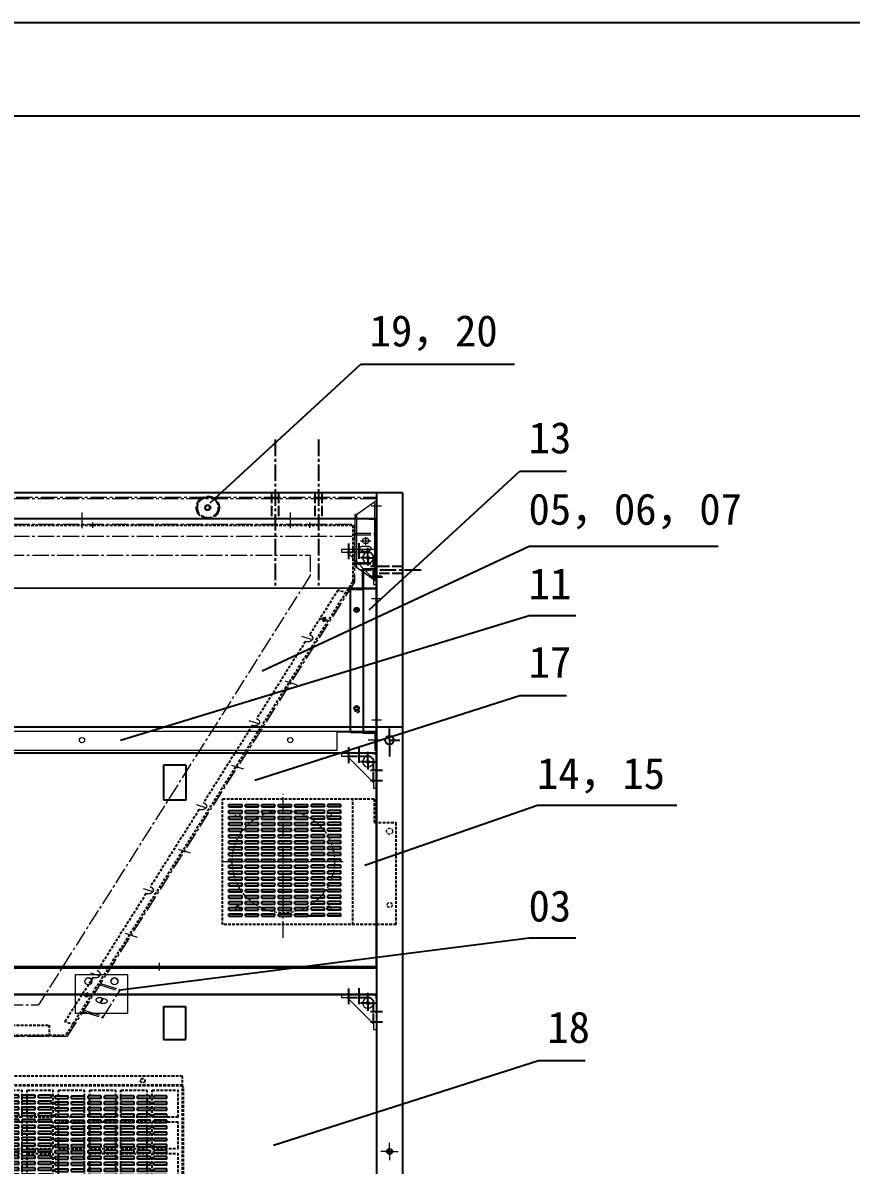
# Model space of a CAD drawing. Header units: millimetres. Extents: x -30327 to 34858, y 4015 to 75103.
# Drawn here: x 5568 to 6522, y 73786 to 75103 of the extents above; entities that cross this region are included whole.
import ezdxf

# ---------------------------------------------------------------- set-up
doc = ezdxf.new("R2010")
doc.units = ezdxf.units.MM
for name, pattern in [('ACAD_ISO02W100', [15, 12, -3]), ('CENTER2', [28.575, 19.05, -3.175, 3.175, -3.175]), ('HIDDEN2', [4.7625, 3.175, -1.5875])]:
    doc.linetypes.add(name, pattern=pattern)
doc.layers.add('cen', color=1, linetype='CENTER2', lineweight=9)
doc.layers.add('dim', color=2, linetype='Continuous', lineweight=9)
for name, color, linetype in [('green', 3, 'ACAD_ISO02W100'), ('hidden', 3, 'HIDDEN2'), ('magenta', 6, 'Continuous'), ('print', 30, 'Continuous'), ('red', 1, 'CENTER2'), ('yellow', 2, 'Continuous')]:
    doc.layers.add(name, color=color, linetype=linetype)
doc.styles.add('GB', font='GBENOR.SHX', dxfattribs={"bigfont": 'gbcbig.shx'})
doc.styles.add('HZ', font='')
doc.styles.get('HZ').set_extended_font_data('SimSun')

# ---------------------------------------------------------------- blocks, each defined once
blk = doc.blocks.new('DDD')
for p, q in [((4725.7, 13519.5), (4695.2, 13550)), ((4725.7, 13519.5), (4695.2, 13550)), ((4720.7, 13553.5), (4715, 13547.7)), ((4720.7, 13553.5), (4715, 13547.7)), ((4729.2, 13545), (4723.5, 13539.2)), ((4729.2, 13545), (4723.5, 13539.2))]:
    blk.add_line(p, q)
blk.add_lwpolyline([(4688.7, 13553.5), (4724.2, 13553.5, -0.414214), (4729.2, 13548.5), (4729.2, 13513)], format="xyb")
blk.add_lwpolyline([(4688.7, 13553.5), (4724.2, 13553.5, -0.414214), (4729.2, 13548.5), (4729.2, 13513)], format="xyb")
for points in [[(4688.7, 13553.5), (4688.7, 13550)], [(4688.7, 13553.5), (4688.7, 13550)], [(4688.7, 13550), (4695.2, 13550)], [(4688.7, 13550), (4695.2, 13550)], [(4725.7, 13519.5), (4725.7, 13513)], [(4725.7, 13519.5), (4725.7, 13513)], [(4725.7, 13513), (4729.2, 13513)], [(4725.7, 13513), (4729.2, 13513)]]:
    blk.add_lwpolyline(points)
blk.add_circle((4719.2, 13543.5), 1.75)
blk.add_circle((4719.2, 13543.5), 1.75)
blk.add_arc((4719.2, 13543.5), 6, 135, 315)
blk.add_arc((4719.2, 13543.5), 6, 135, 315)
at = {"layer": 'green'}
for p, q in [((4695.2, 13550), (4721.7, 13550)), ((4695.2, 13550), (4721.7, 13550)), ((4721.7, 13550), (4725.7, 13546)), ((4721.7, 13550), (4725.7, 13546)), ((4725.7, 13519.5), (4725.7, 13546)), ((4725.7, 13519.5), (4725.7, 13546))]:
    blk.add_line(p, q, dxfattribs=at)
at = {"layer": 'red'}
for p, q in [((4697.2, 13542), (4697.2, 13560.2)), ((4697.2, 13542), (4697.2, 13560.2)), ((4709.2, 13542.3), (4709.2, 13560.5)), ((4709.2, 13542.3), (4709.2, 13560.5)), ((4719.2, 13543.5), (4719.2, 13555.1)), ((4719.2, 13543.5), (4719.2, 13555.1)), ((4719.2, 13543.5), (4710.8, 13543.5)), ((4719.2, 13543.5), (4710.8, 13543.5)), ((4719.2, 13543.5), (4719.2, 13534.6)), ((4719.2, 13543.5), (4727.7, 13543.5)), ((4719.2, 13543.5), (4719.2, 13534.6)), ((4719.2, 13543.5), (4727.7, 13543.5)), ((4735.9, 13533.5), (4722.4, 13533.5)), ((4735.9, 13533.5), (4722.4, 13533.5)), ((4735.9, 13521.5), (4722.4, 13521.5)), ((4735.9, 13521.5), (4722.4, 13521.5))]:
    blk.add_line(p, q, dxfattribs=at)
blk = doc.blocks.new('DT-A2-TITLE')
for p, q in [((594, 420), (0, 420)), ((584, 410), (10, 410))]:
    blk.add_line(p, q)
at = {"style": 'GB'}
for tag, p, height in [('#设计', (451.96, 38.52), 3.5), ('#品名', (523.32, 37.95), 3.5), ('#审核', (451.99, 28.1), 3.5), ('#图号', (526.67, 27.2), 3.5), ('#数量', (520.33, 14.51), 3.5), ('#版本', (552.92, 14.47), 3.5), ('#材料说明', (442.15, 13.59), 3)]:
    blk.add_attdef(tag, p, '', height=height, dxfattribs=at)
blk = doc.blocks.new('htrsdgstergs')
for p, q in [((3647, 65525.5), (3775, 65525.5)), ((3647, 65523.5), (3647, 65525.5)), ((3775, 65525.5), (3775, 65523.5)), ((3647, 65523.5), (3775, 65523.5)), ((3668, 65502.5), (3647, 65523.5)), ((3754, 65502.5), (3775, 65523.5)), ((3754, 65502.5), (3668, 65502.5)), ((3668, 65502.5), (3668, 65500.5)), ((3754, 65500.5), (3668, 65500.5)), ((3672, 65502.5), (3672, 65500.5)), ((3750, 65502.5), (3750, 65500.5)), ((3754, 65502.5), (3754, 65500.5))]:
    blk.add_line(p, q)
blk.add_circle((3711, 65513), 4)
at = {"layer": 'cen'}
for p, q in [((3654, 65519.2), (3654, 65531.1)), ((3768, 65519.2), (3768, 65531.1)), ((3704.6, 65513), (3717.2, 65513)), ((3711, 65507.1), (3711, 65519))]:
    blk.add_line(p, q, dxfattribs=at)
blk = doc.blocks.new('HDRTHRDTHD')
for p, q in [((5220.5, 65527.3), (5280.5, 65527.3)), ((5220.5, 65527.3), (5280.5, 65527.3)), ((5220.5, 65482.1), (5220.5, 65527.3)), ((5280.5, 65527.3), (5280.5, 65482.1)), ((5280.5, 65482.1), (5220.5, 65482.1))]:
    blk.add_line(p, q)
for centre in [(5235.5, 65519.3), (5265.5, 65519.3)]:
    blk.add_circle(centre, 4)
for centre in [(5235.5, 65519.3), (5265.5, 65519.3)]:
    blk.add_arc(centre, 4, 3.8383, 176.1617)
blk = doc.blocks.new('HEGHER')
for p, q in [((-26.3, 44092.1), (-1.3, 44092.1)), ((-1.3, 44092.1), (-1.3, 44042.1)), ((-1.3, 44092.1), (-1.3, 44042.1)), ((-26.3, 44089.6), (-1.3, 44089.6)), ((-16.3, 44071.1), (-11.3, 44071.1)), ((-16.3, 44063.1), (-11.3, 44063.1)), ((-26.3, 44044.6), (-1.3, 44044.6)), ((-26.3, 44042.1), (-1.3, 44042.1))]:
    blk.add_line(p, q)
for centre, start, end in [((-16.3, 44067.1), 90, 270), ((-11.3, 44067.1), 270, 90)]:
    blk.add_arc(centre, 4, start, end)
blk = doc.blocks.new('GSEFREGFSEA')
for p, q in [((-1256.4, 55296.8), (-810.5, 55296.8)), ((-831.4, 55296.8), (-1235.4, 55296.8)), ((-479.4, 54556.5), (-810.5, 55296.8)), ((-1223.3, 55245.8), (-843.5, 55245.8)), ((-530.4, 54545.6), (-843.5, 55245.8)), ((-781.7, 55232.5), (-792.7, 55227.6)), ((-508, 54620.3), (-518.9, 54615.4)), ((-530.4, 54512.9), (-530.4, 54545.6)), ((-479.4, 54461.9), (-479.4, 54556.5)), ((-479.4, 54526.9), (-454.4, 54526.9)), ((-479.4, 54524.4), (-454.4, 54524.4)), ((-454.4, 54526.9), (-454.4, 54476.9)), ((-1536.4, 54512.9), (-530.4, 54512.9)), ((-469.4, 54505.9), (-464.4, 54505.9)), ((-469.4, 54497.9), (-464.4, 54497.9)), ((-1587.4, 54481.9), (-479.4, 54481.9)), ((-479.4, 54479.4), (-454.4, 54479.4)), ((-479.4, 54476.9), (-454.4, 54476.9)), ((-1587.4, 54461.9), (-479.4, 54461.9))]:
    blk.add_line(p, q)
for centre, radius, start, end in [((-778.2, 55195.7), 6, 292.1197, 116.0696), ((-717.2, 55058.7), 6, 293.9367, 114.0946), ((-655.9, 54921.8), 6, 293.9367, 114.0946), ((-594.7, 54784.8), 6, 293.9367, 114.0946), ((-533.4, 54647.9), 6, 293.9367, 114.0946), ((-469.4, 54501.9), 4, 90, 270), ((-464.4, 54501.9), 4, 270, 90)]:
    blk.add_arc(centre, radius, start, end)
at = {"layer": 'cen'}
for p, q in [((-784.5, 55231.2), (-792.4, 55227.7)), ((-783.7, 55193.3), (-772.7, 55198.2)), ((-743.7, 55129), (-729.9, 55135.1)), ((-722.8, 55056.2), (-711.9, 55061.1)), ((-682.4, 54991.9), (-668.6, 54998)), ((-662, 54919.1), (-651, 54924)), ((-621.1, 54854.8), (-607.3, 54860.9)), ((-601.1, 54782), (-590.1, 54786.9)), ((-559.8, 54717.7), (-546, 54723.8)), ((-540.3, 54644.9), (-529.3, 54649.8)), ((-510.8, 54619.1), (-518.6, 54615.6)), ((-781.4, 54459.3), (-781.4, 54467.9)), ((-531.4, 54459.3), (-531.4, 54467.9))]:
    blk.add_line(p, q, dxfattribs=at)
at = {"layer": 'cen', "ltscale": 4}
for p, q in [((-789.6, 55233.1), (-786.1, 55225.2)), ((-515.9, 54620.9), (-512.4, 54613.1))]:
    blk.add_line(p, q, dxfattribs=at)
at = {"layer": 'hidden'}
for p, q in [((-831.4, 55278.8), (-831.4, 55296.8)), ((-1255.1, 55294.8), (-811.8, 55294.8)), ((-481.4, 54556.1), (-811.8, 55294.8)), ((-1235.4, 55278.8), (-831.4, 55278.8)), ((-802.1, 55278.1), (-813.1, 55273.2)), ((-780.8, 55201.1), (-813.1, 55273.2)), ((-719.6, 55064.2), (-775.9, 55190.2)), ((-658.4, 54927.3), (-714.7, 55053.2)), ((-597.1, 54790.3), (-653.5, 54916.3)), ((-535.9, 54653.4), (-592.2, 54779.4)), ((-498.5, 54569.8), (-531, 54642.4)), ((-487.6, 54574.7), (-498.5, 54569.8)), ((-481.4, 54463.9), (-481.4, 54556.1)), ((-1585.4, 54463.9), (-481.4, 54463.9))]:
    blk.add_line(p, q, dxfattribs=at)
at = {"layer": 'hidden', "ltscale": 4}
for p, q in [((-783.4, 54463.9), (-783.4, 54461.9)), ((-782.9, 54463.9), (-782.9, 54461.9)), ((-779.9, 54463.9), (-779.9, 54461.9)), ((-779.4, 54463.9), (-779.4, 54461.9)), ((-533.4, 54463.9), (-533.4, 54461.9)), ((-532.9, 54463.9), (-532.9, 54461.9)), ((-529.9, 54463.9), (-529.9, 54461.9)), ((-529.4, 54463.9), (-529.4, 54461.9))]:
    blk.add_line(p, q, dxfattribs=at)
for centre, radius in [((-788.1, 55229.6), 2), ((-788.1, 55229.6), 2), ((-788.1, 55229.6), 1.5), ((-788.1, 55229.6), 1.5), ((-514.4, 54617.5), 2), ((-514.4, 54617.5), 2), ((-514.4, 54617.5), 1.5), ((-514.4, 54617.5), 1.5)]:
    blk.add_circle(centre, radius, dxfattribs=at)
at = {"layer": 'yellow'}
blk.add_line((-769.2, 55234.9), (-772.4, 55242.2), dxfattribs=at)
at = {"rotation": 24.09462357334447}
blk.add_blockref('HEGHER', (17232, 15016.6), dxfattribs=at)
blk = doc.blocks.new('HTHERHT')
at = {"lineweight": 15}
for p, q in [((9552.2, 59448), (8395.2, 59448)), ((9552.2, 59448), (9552.2, 59446.2)), ((9552.2, 59446.2), (9552.2, 59368.3)), ((9552.2, 59368.3), (8395.2, 59368.3)), ((9538.2, 59367.7), (8409.2, 59367.7)), ((9538.2, 59367.9), (9552.2, 59367.9)), ((9538.2, 59367.9), (9538.2, 59367.7)), ((9538.2, 59367.7), (9538.2, 59203)), ((9538.2, 59367.5), (9552.2, 59367.5)), ((9552.2, 59368.3), (9552.2, 59367.9)), ((9552.2, 59367.5), (9552.2, 59367.9)), ((9552.2, 59203), (8395.2, 59203)), ((9552.2, 59202), (9507.2, 59202)), ((9552.2, 59203), (9552.2, 59202)), ((9507.2, 59181), (8440.2, 59181)), ((9552.2, 59181), (9551.2, 59181))]:
    blk.add_line(p, q, dxfattribs=at)
for p, q in [((9507.2, 59203), (9507.2, 59181)), ((9551.2, 59202), (9551.2, 59181)), ((9552.2, 59202), (9552.2, 59181))]:
    blk.add_line(p, q)
for centre in [(9213.7, 59193), (9453.7, 59193)]:
    blk.add_circle(centre, 3)
at = {"layer": 'cen'}
for p, q in [((9213.7, 59455.2), (9213.7, 59437.1)), ((9453.7, 59455.2), (9453.7, 59437.1)), ((9558.8, 59193), (9543.5, 59193))]:
    blk.add_line(p, q, dxfattribs=at)
at = {"layer": 'hidden', "extrusion": (0, -0.707107, 0.707107)}
for centre in [(9530.7, 41961.9, -41961.9), (9530.7, 41879.2, -41879.2)]:
    blk.add_circle(centre, 2, dxfattribs=at)
blk = doc.blocks.new('HTRDHTRSH')
for p, q in [((12268.6, 58771.4), (12268.6, 58916.4)), ((12268.6, 58916.4), (12443.6, 58916.4)), ((12418.6, 58771.4), (12418.6, 58916.4)), ((12443.6, 58888.9), (12443.6, 58916.4)), ((12443.6, 58888.9), (12468.6, 58888.9)), ((12468.6, 58771.4), (12468.6, 58888.9)), ((12468.6, 58771.4), (12268.6, 58771.4))]:
    blk.add_line(p, q)
at = {"lineweight": 9}
for centre, radius in [((12338.6, 58843.9), 59), ((12286.1, 58897.4), 2.5), ((12391.1, 58897.4), 2.5), ((12461.1, 58878.9), 3.5), ((12286.1, 58790.4), 2.5), ((12391.1, 58790.4), 2.5), ((12461.1, 58793.9), 2.91)]:
    blk.add_circle(centre, radius, dxfattribs=at)
at = {"layer": 'cen', "lineweight": 9}
for p, q in [((12338.6, 58756.1), (12338.6, 58921.9)), ((12268, 58843.9), (12409.2, 58843.9))]:
    blk.add_line(p, q, dxfattribs=at)
blk = doc.blocks.new('bgfs')
at = {"color": 0}
for p, q in [((19166.8, 10900.7), (19181.8, 10900.7)), ((19166.8, 10897.7), (19166.8, 10900.7)), ((19166.8, 10897.7), (19181.8, 10897.7)), ((19166.8, 10893.7), (19181.8, 10893.7)), ((19166.8, 10890.7), (19166.8, 10893.7)), ((19166.8, 10890.7), (19181.8, 10890.7)), ((19181.8, 10897.7), (19181.8, 10900.7)), ((19181.8, 10890.7), (19181.8, 10893.7)), ((19185.8, 10900.7), (19200.8, 10900.7)), ((19185.8, 10897.7), (19185.8, 10900.7)), ((19185.8, 10897.7), (19200.8, 10897.7)), ((19185.8, 10893.7), (19200.8, 10893.7)), ((19185.8, 10890.7), (19185.8, 10893.7)), ((19185.8, 10890.7), (19200.8, 10890.7)), ((19200.8, 10897.7), (19200.8, 10900.7)), ((19200.8, 10890.7), (19200.8, 10893.7)), ((19204.8, 10900.7), (19219.8, 10900.7)), ((19204.8, 10897.7), (19204.8, 10900.7)), ((19204.8, 10897.7), (19219.8, 10897.7)), ((19204.8, 10893.7), (19219.8, 10893.7)), ((19204.8, 10890.7), (19204.8, 10893.7)), ((19204.8, 10890.7), (19219.8, 10890.7)), ((19219.8, 10897.7), (19219.8, 10900.7)), ((19219.8, 10890.7), (19219.8, 10893.7)), ((19223.8, 10900.7), (19238.8, 10900.7)), ((19223.8, 10897.7), (19223.8, 10900.7)), ((19223.8, 10897.7), (19238.8, 10897.7)), ((19223.8, 10893.7), (19238.8, 10893.7)), ((19223.8, 10890.7), (19223.8, 10893.7)), ((19223.8, 10890.7), (19238.8, 10890.7)), ((19238.8, 10897.7), (19238.8, 10900.7)), ((19238.8, 10890.7), (19238.8, 10893.7)), ((19242.8, 10900.7), (19257.8, 10900.7)), ((19242.8, 10897.7), (19242.8, 10900.7)), ((19242.8, 10897.7), (19257.8, 10897.7)), ((19242.8, 10893.7), (19257.8, 10893.7)), ((19242.8, 10890.7), (19242.8, 10893.7)), ((19242.8, 10890.7), (19257.8, 10890.7)), ((19257.8, 10897.7), (19257.8, 10900.7)), ((19257.8, 10890.7), (19257.8, 10893.7)), ((19261.8, 10897.7), (19261.8, 10900.7)), ((19276.8, 10900.7), (19261.8, 10900.7)), ((19276.8, 10897.7), (19261.8, 10897.7)), ((19261.8, 10890.7), (19261.8, 10893.7)), ((19276.8, 10893.7), (19261.8, 10893.7)), ((19276.8, 10890.7), (19261.8, 10890.7)), ((19276.8, 10897.7), (19276.8, 10900.7)), ((19276.8, 10890.7), (19276.8, 10893.7)), ((19280.8, 10897.7), (19280.8, 10900.7)), ((19295.8, 10900.7), (19280.8, 10900.7)), ((19295.8, 10897.7), (19280.8, 10897.7)), ((19280.8, 10890.7), (19280.8, 10893.7)), ((19295.8, 10893.7), (19280.8, 10893.7)), ((19295.8, 10890.7), (19280.8, 10890.7)), ((19295.8, 10897.7), (19295.8, 10900.7)), ((19295.8, 10890.7), (19295.8, 10893.7)), ((19166.8, 10886.7), (19181.8, 10886.7)), ((19166.8, 10883.7), (19166.8, 10886.7)), ((19166.8, 10883.7), (19181.8, 10883.7)), ((19166.8, 10879.7), (19181.8, 10879.7)), ((19166.8, 10876.7), (19166.8, 10879.7)), ((19166.8, 10876.7), (19181.8, 10876.7)), ((19181.8, 10883.7), (19181.8, 10886.7)), ((19181.8, 10876.7), (19181.8, 10879.7)), ((19185.8, 10886.7), (19200.8, 10886.7)), ((19185.8, 10883.7), (19185.8, 10886.7)), ((19185.8, 10883.7), (19200.8, 10883.7)), ((19185.8, 10879.7), (19200.8, 10879.7)), ((19185.8, 10876.7), (19185.8, 10879.7)), ((19185.8, 10876.7), (19200.8, 10876.7)), ((19200.8, 10883.7), (19200.8, 10886.7)), ((19200.8, 10876.7), (19200.8, 10879.7)), ((19204.8, 10886.7), (19219.8, 10886.7)), ((19204.8, 10883.7), (19204.8, 10886.7)), ((19204.8, 10883.7), (19219.8, 10883.7)), ((19204.8, 10879.7), (19219.8, 10879.7)), ((19204.8, 10876.7), (19204.8, 10879.7)), ((19204.8, 10876.7), (19219.8, 10876.7)), ((19219.8, 10883.7), (19219.8, 10886.7)), ((19219.8, 10876.7), (19219.8, 10879.7)), ((19223.8, 10886.7), (19238.8, 10886.7)), ((19223.8, 10883.7), (19223.8, 10886.7)), ((19223.8, 10883.7), (19238.8, 10883.7)), ((19223.8, 10879.7), (19238.8, 10879.7)), ((19223.8, 10876.7), (19223.8, 10879.7)), ((19223.8, 10876.7), (19238.8, 10876.7)), ((19238.8, 10883.7), (19238.8, 10886.7)), ((19238.8, 10876.7), (19238.8, 10879.7)), ((19242.8, 10883.7), (19242.8, 10886.7)), ((19242.8, 10886.7), (19257.8, 10886.7)), ((19242.8, 10883.7), (19257.8, 10883.7)), ((19242.8, 10876.7), (19242.8, 10879.7)), ((19242.8, 10879.7), (19257.8, 10879.7)), ((19242.8, 10876.7), (19257.8, 10876.7)), ((19257.8, 10883.7), (19257.8, 10886.7)), ((19257.8, 10876.7), (19257.8, 10879.7)), ((19276.8, 10886.7), (19261.8, 10886.7)), ((19261.8, 10883.7), (19261.8, 10886.7)), ((19276.8, 10883.7), (19261.8, 10883.7)), ((19276.8, 10879.7), (19261.8, 10879.7)), ((19261.8, 10876.7), (19261.8, 10879.7)), ((19276.8, 10876.7), (19261.8, 10876.7)), ((19276.8, 10883.7), (19276.8, 10886.7)), ((19276.8, 10876.7), (19276.8, 10879.7)), ((19280.8, 10883.7), (19280.8, 10886.7)), ((19295.8, 10886.7), (19280.8, 10886.7)), ((19295.8, 10883.7), (19280.8, 10883.7)), ((19280.8, 10876.7), (19280.8, 10879.7)), ((19295.8, 10879.7), (19280.8, 10879.7)), ((19295.8, 10876.7), (19280.8, 10876.7)), ((19295.8, 10883.7), (19295.8, 10886.7)), ((19295.8, 10876.7), (19295.8, 10879.7)), ((19166.8, 10869.7), (19166.8, 10872.7)), ((19166.8, 10872.7), (19181.8, 10872.7)), ((19166.8, 10869.7), (19181.8, 10869.7)), ((19166.8, 10862.7), (19166.8, 10865.7)), ((19166.8, 10865.7), (19181.8, 10865.7)), ((19166.8, 10862.7), (19181.8, 10862.7)), ((19181.8, 10869.7), (19181.8, 10872.7)), ((19181.8, 10862.7), (19181.8, 10865.7)), ((19185.8, 10869.7), (19185.8, 10872.7)), ((19185.8, 10872.7), (19200.8, 10872.7)), ((19185.8, 10869.7), (19200.8, 10869.7)), ((19185.8, 10862.7), (19185.8, 10865.7)), ((19185.8, 10865.7), (19200.8, 10865.7)), ((19185.8, 10862.7), (19200.8, 10862.7)), ((19200.8, 10869.7), (19200.8, 10872.7)), ((19200.8, 10862.7), (19200.8, 10865.7)), ((19204.8, 10869.7), (19204.8, 10872.7)), ((19204.8, 10872.7), (19219.8, 10872.7)), ((19204.8, 10869.7), (19219.8, 10869.7)), ((19204.8, 10862.7), (19204.8, 10865.7)), ((19204.8, 10865.7), (19219.8, 10865.7)), ((19204.8, 10862.7), (19219.8, 10862.7)), ((19219.8, 10869.7), (19219.8, 10872.7)), ((19219.8, 10862.7), (19219.8, 10865.7)), ((19223.8, 10869.7), (19223.8, 10872.7)), ((19223.8, 10872.7), (19238.8, 10872.7)), ((19223.8, 10869.7), (19238.8, 10869.7)), ((19223.8, 10862.7), (19223.8, 10865.7)), ((19223.8, 10865.7), (19238.8, 10865.7)), ((19223.8, 10862.7), (19238.8, 10862.7)), ((19238.8, 10869.7), (19238.8, 10872.7)), ((19238.8, 10862.7), (19238.8, 10865.7)), ((19242.8, 10869.7), (19242.8, 10872.7)), ((19242.8, 10872.7), (19257.8, 10872.7)), ((19242.8, 10869.7), (19257.8, 10869.7)), ((19242.8, 10862.7), (19242.8, 10865.7)), ((19242.8, 10865.7), (19257.8, 10865.7)), ((19242.8, 10862.7), (19257.8, 10862.7)), ((19257.8, 10869.7), (19257.8, 10872.7)), ((19257.8, 10862.7), (19257.8, 10865.7)), ((19276.8, 10872.7), (19261.8, 10872.7)), ((19261.8, 10869.7), (19261.8, 10872.7)), ((19276.8, 10869.7), (19261.8, 10869.7)), ((19276.8, 10865.7), (19261.8, 10865.7)), ((19261.8, 10862.7), (19261.8, 10865.7)), ((19276.8, 10862.7), (19261.8, 10862.7)), ((19276.8, 10869.7), (19276.8, 10872.7)), ((19276.8, 10862.7), (19276.8, 10865.7)), ((19295.8, 10872.7), (19280.8, 10872.7)), ((19280.8, 10869.7), (19280.8, 10872.7)), ((19295.8, 10869.7), (19280.8, 10869.7)), ((19295.8, 10865.7), (19280.8, 10865.7)), ((19280.8, 10862.7), (19280.8, 10865.7)), ((19295.8, 10862.7), (19280.8, 10862.7)), ((19295.8, 10869.7), (19295.8, 10872.7)), ((19295.8, 10862.7), (19295.8, 10865.7)), ((19166.8, 10855.7), (19166.8, 10858.7)), ((19166.8, 10858.7), (19181.8, 10858.7)), ((19166.8, 10855.7), (19181.8, 10855.7)), ((19166.8, 10848.7), (19166.8, 10851.7)), ((19166.8, 10851.7), (19181.8, 10851.7)), ((19166.8, 10848.7), (19181.8, 10848.7)), ((19181.8, 10855.7), (19181.8, 10858.7)), ((19181.8, 10848.7), (19181.8, 10851.7)), ((19185.8, 10855.7), (19185.8, 10858.7)), ((19185.8, 10858.7), (19200.8, 10858.7)), ((19185.8, 10855.7), (19200.8, 10855.7)), ((19185.8, 10848.7), (19185.8, 10851.7)), ((19185.8, 10851.7), (19200.8, 10851.7)), ((19185.8, 10848.7), (19200.8, 10848.7)), ((19200.8, 10855.7), (19200.8, 10858.7)), ((19200.8, 10848.7), (19200.8, 10851.7)), ((19204.8, 10855.7), (19204.8, 10858.7)), ((19204.8, 10858.7), (19219.8, 10858.7)), ((19204.8, 10855.7), (19219.8, 10855.7)), ((19204.8, 10848.7), (19204.8, 10851.7)), ((19204.8, 10851.7), (19219.8, 10851.7)), ((19204.8, 10848.7), (19219.8, 10848.7)), ((19219.8, 10855.7), (19219.8, 10858.7)), ((19219.8, 10848.7), (19219.8, 10851.7)), ((19223.8, 10855.7), (19223.8, 10858.7)), ((19223.8, 10858.7), (19238.8, 10858.7)), ((19223.8, 10855.7), (19238.8, 10855.7)), ((19223.8, 10848.7), (19223.8, 10851.7)), ((19223.8, 10851.7), (19238.8, 10851.7)), ((19223.8, 10848.7), (19238.8, 10848.7)), ((19238.8, 10855.7), (19238.8, 10858.7)), ((19238.8, 10848.7), (19238.8, 10851.7)), ((19242.8, 10855.7), (19242.8, 10858.7)), ((19242.8, 10858.7), (19257.8, 10858.7)), ((19242.8, 10855.7), (19257.8, 10855.7)), ((19242.8, 10851.7), (19257.8, 10851.7)), ((19242.8, 10848.7), (19242.8, 10851.7)), ((19242.8, 10848.7), (19257.8, 10848.7)), ((19257.8, 10855.7), (19257.8, 10858.7)), ((19257.8, 10848.7), (19257.8, 10851.7)), ((19276.8, 10858.7), (19261.8, 10858.7)), ((19261.8, 10855.7), (19261.8, 10858.7)), ((19276.8, 10855.7), (19261.8, 10855.7)), ((19261.8, 10848.7), (19261.8, 10851.7)), ((19276.8, 10851.7), (19261.8, 10851.7)), ((19276.8, 10848.7), (19261.8, 10848.7)), ((19276.8, 10855.7), (19276.8, 10858.7)), ((19276.8, 10848.7), (19276.8, 10851.7)), ((19295.8, 10858.7), (19280.8, 10858.7)), ((19280.8, 10855.7), (19280.8, 10858.7)), ((19295.8, 10855.7), (19280.8, 10855.7)), ((19295.8, 10851.7), (19280.8, 10851.7)), ((19280.8, 10848.7), (19280.8, 10851.7)), ((19295.8, 10848.7), (19280.8, 10848.7)), ((19295.8, 10855.7), (19295.8, 10858.7)), ((19295.8, 10848.7), (19295.8, 10851.7)), ((19166.8, 10841.7), (19166.8, 10844.7)), ((19166.8, 10844.7), (19181.8, 10844.7)), ((19166.8, 10841.7), (19181.8, 10841.7)), ((19166.8, 10837.7), (19181.8, 10837.7)), ((19166.8, 10834.7), (19166.8, 10837.7)), ((19181.8, 10841.7), (19181.8, 10844.7)), ((19181.8, 10834.7), (19181.8, 10837.7)), ((19185.8, 10841.7), (19185.8, 10844.7)), ((19185.8, 10844.7), (19200.8, 10844.7)), ((19185.8, 10841.7), (19200.8, 10841.7)), ((19185.8, 10837.7), (19200.8, 10837.7)), ((19185.8, 10834.7), (19185.8, 10837.7)), ((19200.8, 10841.7), (19200.8, 10844.7)), ((19200.8, 10834.7), (19200.8, 10837.7)), ((19204.8, 10841.7), (19204.8, 10844.7)), ((19204.8, 10844.7), (19219.8, 10844.7)), ((19204.8, 10841.7), (19219.8, 10841.7)), ((19204.8, 10837.7), (19219.8, 10837.7)), ((19204.8, 10834.7), (19204.8, 10837.7)), ((19219.8, 10841.7), (19219.8, 10844.7)), ((19219.8, 10834.7), (19219.8, 10837.7)), ((19223.8, 10841.7), (19223.8, 10844.7)), ((19223.8, 10844.7), (19238.8, 10844.7)), ((19223.8, 10841.7), (19238.8, 10841.7)), ((19223.8, 10837.7), (19238.8, 10837.7)), ((19223.8, 10834.7), (19223.8, 10837.7)), ((19238.8, 10841.7), (19238.8, 10844.7)), ((19238.8, 10834.7), (19238.8, 10837.7)), ((19242.8, 10844.7), (19257.8, 10844.7)), ((19242.8, 10841.7), (19242.8, 10844.7)), ((19242.8, 10841.7), (19257.8, 10841.7)), ((19242.8, 10837.7), (19257.8, 10837.7)), ((19242.8, 10834.7), (19242.8, 10837.7)), ((19257.8, 10841.7), (19257.8, 10844.7)), ((19257.8, 10834.7), (19257.8, 10837.7)), ((19261.8, 10841.7), (19261.8, 10844.7)), ((19276.8, 10844.7), (19261.8, 10844.7)), ((19276.8, 10841.7), (19261.8, 10841.7)), ((19261.8, 10834.7), (19261.8, 10837.7)), ((19276.8, 10837.7), (19261.8, 10837.7)), ((19276.8, 10841.7), (19276.8, 10844.7)), ((19276.8, 10834.7), (19276.8, 10837.7)), ((19295.8, 10844.7), (19280.8, 10844.7)), ((19280.8, 10841.7), (19280.8, 10844.7)), ((19295.8, 10841.7), (19280.8, 10841.7)), ((19280.8, 10834.7), (19280.8, 10837.7)), ((19295.8, 10837.7), (19280.8, 10837.7)), ((19295.8, 10841.7), (19295.8, 10844.7)), ((19295.8, 10834.7), (19295.8, 10837.7)), ((19166.8, 10834.7), (19181.8, 10834.7)), ((19166.8, 10830.7), (19181.8, 10830.7)), ((19166.8, 10827.7), (19166.8, 10830.7)), ((19166.8, 10827.7), (19181.8, 10827.7)), ((19166.8, 10823.7), (19181.8, 10823.7)), ((19166.8, 10820.7), (19166.8, 10823.7)), ((19181.8, 10827.7), (19181.8, 10830.7)), ((19181.8, 10820.7), (19181.8, 10823.7)), ((19185.8, 10834.7), (19200.8, 10834.7)), ((19185.8, 10830.7), (19200.8, 10830.7)), ((19185.8, 10827.7), (19185.8, 10830.7)), ((19185.8, 10827.7), (19200.8, 10827.7)), ((19185.8, 10823.7), (19200.8, 10823.7)), ((19185.8, 10820.7), (19185.8, 10823.7)), ((19200.8, 10827.7), (19200.8, 10830.7)), ((19200.8, 10820.7), (19200.8, 10823.7)), ((19204.8, 10834.7), (19219.8, 10834.7)), ((19204.8, 10830.7), (19219.8, 10830.7)), ((19204.8, 10827.7), (19204.8, 10830.7)), ((19204.8, 10827.7), (19219.8, 10827.7)), ((19204.8, 10823.7), (19219.8, 10823.7)), ((19204.8, 10820.7), (19204.8, 10823.7)), ((19219.8, 10827.7), (19219.8, 10830.7)), ((19219.8, 10820.7), (19219.8, 10823.7)), ((19223.8, 10834.7), (19238.8, 10834.7)), ((19223.8, 10830.7), (19238.8, 10830.7)), ((19223.8, 10827.7), (19223.8, 10830.7)), ((19223.8, 10827.7), (19238.8, 10827.7)), ((19223.8, 10823.7), (19238.8, 10823.7)), ((19223.8, 10820.7), (19223.8, 10823.7)), ((19238.8, 10827.7), (19238.8, 10830.7)), ((19238.8, 10820.7), (19238.8, 10823.7)), ((19242.8, 10834.7), (19257.8, 10834.7)), ((19242.8, 10830.7), (19257.8, 10830.7)), ((19242.8, 10827.7), (19242.8, 10830.7)), ((19242.8, 10827.7), (19257.8, 10827.7)), ((19242.8, 10823.7), (19257.8, 10823.7)), ((19242.8, 10820.7), (19242.8, 10823.7)), ((19257.8, 10827.7), (19257.8, 10830.7)), ((19257.8, 10820.7), (19257.8, 10823.7)), ((19276.8, 10834.7), (19261.8, 10834.7)), ((19261.8, 10827.7), (19261.8, 10830.7)), ((19276.8, 10830.7), (19261.8, 10830.7)), ((19276.8, 10827.7), (19261.8, 10827.7)), ((19261.8, 10820.7), (19261.8, 10823.7)), ((19276.8, 10823.7), (19261.8, 10823.7)), ((19276.8, 10827.7), (19276.8, 10830.7)), ((19276.8, 10820.7), (19276.8, 10823.7)), ((19295.8, 10834.7), (19280.8, 10834.7)), ((19280.8, 10827.7), (19280.8, 10830.7)), ((19295.8, 10830.7), (19280.8, 10830.7)), ((19295.8, 10827.7), (19280.8, 10827.7)), ((19280.8, 10820.7), (19280.8, 10823.7)), ((19295.8, 10823.7), (19280.8, 10823.7)), ((19295.8, 10827.7), (19295.8, 10830.7)), ((19295.8, 10820.7), (19295.8, 10823.7)), ((19166.8, 10820.7), (19181.8, 10820.7)), ((19166.8, 10816.7), (19181.8, 10816.7)), ((19166.8, 10813.7), (19166.8, 10816.7)), ((19166.8, 10813.7), (19181.8, 10813.7)), ((19166.8, 10809.7), (19181.8, 10809.7)), ((19166.8, 10806.7), (19166.8, 10809.7)), ((19181.8, 10813.7), (19181.8, 10816.7)), ((19181.8, 10806.7), (19181.8, 10809.7)), ((19185.8, 10820.7), (19200.8, 10820.7)), ((19185.8, 10816.7), (19200.8, 10816.7)), ((19185.8, 10813.7), (19185.8, 10816.7)), ((19185.8, 10813.7), (19200.8, 10813.7)), ((19185.8, 10809.7), (19200.8, 10809.7)), ((19185.8, 10806.7), (19185.8, 10809.7)), ((19200.8, 10813.7), (19200.8, 10816.7)), ((19200.8, 10806.7), (19200.8, 10809.7)), ((19204.8, 10820.7), (19219.8, 10820.7)), ((19204.8, 10816.7), (19219.8, 10816.7)), ((19204.8, 10813.7), (19204.8, 10816.7)), ((19204.8, 10813.7), (19219.8, 10813.7)), ((19204.8, 10809.7), (19219.8, 10809.7)), ((19204.8, 10806.7), (19204.8, 10809.7)), ((19219.8, 10813.7), (19219.8, 10816.7)), ((19219.8, 10806.7), (19219.8, 10809.7)), ((19223.8, 10820.7), (19238.8, 10820.7)), ((19223.8, 10816.7), (19238.8, 10816.7)), ((19223.8, 10813.7), (19223.8, 10816.7)), ((19223.8, 10813.7), (19238.8, 10813.7)), ((19223.8, 10809.7), (19238.8, 10809.7)), ((19223.8, 10806.7), (19223.8, 10809.7)), ((19238.8, 10813.7), (19238.8, 10816.7)), ((19238.8, 10806.7), (19238.8, 10809.7)), ((19242.8, 10820.7), (19257.8, 10820.7)), ((19242.8, 10813.7), (19242.8, 10816.7)), ((19242.8, 10816.7), (19257.8, 10816.7)), ((19242.8, 10813.7), (19257.8, 10813.7)), ((19242.8, 10806.7), (19242.8, 10809.7)), ((19242.8, 10809.7), (19257.8, 10809.7)), ((19257.8, 10813.7), (19257.8, 10816.7)), ((19257.8, 10806.7), (19257.8, 10809.7)), ((19276.8, 10820.7), (19261.8, 10820.7)), ((19276.8, 10816.7), (19261.8, 10816.7)), ((19261.8, 10813.7), (19261.8, 10816.7)), ((19276.8, 10813.7), (19261.8, 10813.7)), ((19276.8, 10809.7), (19261.8, 10809.7)), ((19261.8, 10806.7), (19261.8, 10809.7)), ((19276.8, 10813.7), (19276.8, 10816.7)), ((19276.8, 10806.7), (19276.8, 10809.7)), ((19295.8, 10820.7), (19280.8, 10820.7)), ((19280.8, 10813.7), (19280.8, 10816.7)), ((19295.8, 10816.7), (19280.8, 10816.7)), ((19295.8, 10813.7), (19280.8, 10813.7)), ((19280.8, 10806.7), (19280.8, 10809.7)), ((19295.8, 10809.7), (19280.8, 10809.7)), ((19295.8, 10813.7), (19295.8, 10816.7)), ((19295.8, 10806.7), (19295.8, 10809.7)), ((19166.8, 10806.7), (19181.8, 10806.7)), ((19166.8, 10799.7), (19166.8, 10802.7)), ((19166.8, 10802.7), (19181.8, 10802.7)), ((19166.8, 10799.7), (19181.8, 10799.7)), ((19181.8, 10799.7), (19181.8, 10802.7)), ((19185.8, 10806.7), (19200.8, 10806.7)), ((19185.8, 10799.7), (19185.8, 10802.7)), ((19185.8, 10802.7), (19200.8, 10802.7)), ((19185.8, 10799.7), (19200.8, 10799.7)), ((19200.8, 10799.7), (19200.8, 10802.7)), ((19204.8, 10806.7), (19219.8, 10806.7)), ((19204.8, 10799.7), (19204.8, 10802.7)), ((19204.8, 10802.7), (19219.8, 10802.7)), ((19204.8, 10799.7), (19219.8, 10799.7)), ((19219.8, 10799.7), (19219.8, 10802.7)), ((19223.8, 10806.7), (19238.8, 10806.7)), ((19223.8, 10799.7), (19223.8, 10802.7)), ((19223.8, 10802.7), (19238.8, 10802.7)), ((19223.8, 10799.7), (19238.8, 10799.7)), ((19238.8, 10799.7), (19238.8, 10802.7)), ((19242.8, 10806.7), (19257.8, 10806.7)), ((19242.8, 10799.7), (19242.8, 10802.7)), ((19242.8, 10802.7), (19257.8, 10802.7)), ((19242.8, 10799.7), (19257.8, 10799.7)), ((19257.8, 10799.7), (19257.8, 10802.7)), ((19276.8, 10806.7), (19261.8, 10806.7)), ((19276.8, 10802.7), (19261.8, 10802.7)), ((19261.8, 10799.7), (19261.8, 10802.7)), ((19276.8, 10799.7), (19261.8, 10799.7)), ((19276.8, 10799.7), (19276.8, 10802.7)), ((19295.8, 10806.7), (19280.8, 10806.7)), ((19295.8, 10802.7), (19280.8, 10802.7)), ((19280.8, 10799.7), (19280.8, 10802.7)), ((19295.8, 10799.7), (19280.8, 10799.7)), ((19295.8, 10799.7), (19295.8, 10802.7)), ((19166.8, 10792.7), (19166.8, 10795.7)), ((19166.8, 10795.7), (19181.8, 10795.7)), ((19166.8, 10792.7), (19181.8, 10792.7)), ((19166.8, 10785.7), (19166.8, 10788.7)), ((19166.8, 10788.7), (19181.8, 10788.7)), ((19166.8, 10785.7), (19181.8, 10785.7)), ((19181.8, 10792.7), (19181.8, 10795.7)), ((19181.8, 10785.7), (19181.8, 10788.7)), ((19185.8, 10792.7), (19185.8, 10795.7)), ((19185.8, 10795.7), (19200.8, 10795.7)), ((19185.8, 10792.7), (19200.8, 10792.7)), ((19185.8, 10785.7), (19185.8, 10788.7)), ((19185.8, 10788.7), (19200.8, 10788.7)), ((19185.8, 10785.7), (19200.8, 10785.7)), ((19200.8, 10792.7), (19200.8, 10795.7)), ((19200.8, 10785.7), (19200.8, 10788.7)), ((19204.8, 10792.7), (19204.8, 10795.7)), ((19204.8, 10795.7), (19219.8, 10795.7)), ((19204.8, 10792.7), (19219.8, 10792.7)), ((19204.8, 10785.7), (19204.8, 10788.7)), ((19204.8, 10788.7), (19219.8, 10788.7)), ((19204.8, 10785.7), (19219.8, 10785.7)), ((19219.8, 10792.7), (19219.8, 10795.7)), ((19219.8, 10785.7), (19219.8, 10788.7)), ((19223.8, 10792.7), (19223.8, 10795.7)), ((19223.8, 10795.7), (19238.8, 10795.7)), ((19223.8, 10792.7), (19238.8, 10792.7)), ((19223.8, 10785.7), (19223.8, 10788.7)), ((19223.8, 10788.7), (19238.8, 10788.7)), ((19223.8, 10785.7), (19238.8, 10785.7)), ((19238.8, 10792.7), (19238.8, 10795.7)), ((19238.8, 10785.7), (19238.8, 10788.7)), ((19242.8, 10792.7), (19242.8, 10795.7)), ((19242.8, 10795.7), (19257.8, 10795.7)), ((19242.8, 10792.7), (19257.8, 10792.7)), ((19242.8, 10785.7), (19242.8, 10788.7)), ((19242.8, 10788.7), (19257.8, 10788.7)), ((19242.8, 10785.7), (19257.8, 10785.7)), ((19257.8, 10792.7), (19257.8, 10795.7)), ((19257.8, 10785.7), (19257.8, 10788.7)), ((19276.8, 10795.7), (19261.8, 10795.7)), ((19261.8, 10792.7), (19261.8, 10795.7)), ((19276.8, 10792.7), (19261.8, 10792.7)), ((19276.8, 10788.7), (19261.8, 10788.7)), ((19261.8, 10785.7), (19261.8, 10788.7)), ((19276.8, 10785.7), (19261.8, 10785.7)), ((19276.8, 10792.7), (19276.8, 10795.7)), ((19276.8, 10785.7), (19276.8, 10788.7)), ((19295.8, 10795.7), (19280.8, 10795.7)), ((19280.8, 10792.7), (19280.8, 10795.7)), ((19295.8, 10792.7), (19280.8, 10792.7)), ((19295.8, 10788.7), (19280.8, 10788.7)), ((19280.8, 10785.7), (19280.8, 10788.7)), ((19295.8, 10785.7), (19280.8, 10785.7)), ((19295.8, 10792.7), (19295.8, 10795.7)), ((19295.8, 10785.7), (19295.8, 10788.7)), ((19166.8, 10778.7), (19166.8, 10781.7)), ((19166.8, 10781.7), (19181.8, 10781.7)), ((19166.8, 10778.7), (19181.8, 10778.7)), ((19166.8, 10771.7), (19166.8, 10774.7)), ((19166.8, 10774.7), (19181.8, 10774.7)), ((19166.8, 10771.7), (19181.8, 10771.7)), ((19181.8, 10778.7), (19181.8, 10781.7)), ((19181.8, 10771.7), (19181.8, 10774.7)), ((19185.8, 10778.7), (19185.8, 10781.7)), ((19185.8, 10781.7), (19200.8, 10781.7)), ((19185.8, 10778.7), (19200.8, 10778.7)), ((19185.8, 10771.7), (19185.8, 10774.7)), ((19185.8, 10774.7), (19200.8, 10774.7)), ((19185.8, 10771.7), (19200.8, 10771.7)), ((19200.8, 10778.7), (19200.8, 10781.7)), ((19200.8, 10771.7), (19200.8, 10774.7)), ((19204.8, 10778.7), (19204.8, 10781.7)), ((19204.8, 10781.7), (19219.8, 10781.7)), ((19204.8, 10778.7), (19219.8, 10778.7)), ((19204.8, 10771.7), (19204.8, 10774.7)), ((19204.8, 10774.7), (19219.8, 10774.7)), ((19204.8, 10771.7), (19219.8, 10771.7)), ((19219.8, 10778.7), (19219.8, 10781.7)), ((19219.8, 10771.7), (19219.8, 10774.7)), ((19223.8, 10778.7), (19223.8, 10781.7)), ((19223.8, 10781.7), (19238.8, 10781.7)), ((19223.8, 10778.7), (19238.8, 10778.7)), ((19223.8, 10771.7), (19223.8, 10774.7)), ((19223.8, 10774.7), (19238.8, 10774.7)), ((19223.8, 10771.7), (19238.8, 10771.7)), ((19238.8, 10778.7), (19238.8, 10781.7)), ((19238.8, 10771.7), (19238.8, 10774.7)), ((19242.8, 10781.7), (19257.8, 10781.7)), ((19242.8, 10778.7), (19242.8, 10781.7)), ((19242.8, 10778.7), (19257.8, 10778.7)), ((19242.8, 10774.7), (19257.8, 10774.7)), ((19242.8, 10771.7), (19242.8, 10774.7)), ((19242.8, 10771.7), (19257.8, 10771.7)), ((19257.8, 10778.7), (19257.8, 10781.7)), ((19257.8, 10771.7), (19257.8, 10774.7)), ((19276.8, 10771.7), (19257.8, 10771.7)), ((19261.8, 10778.7), (19261.8, 10781.7)), ((19276.8, 10781.7), (19261.8, 10781.7)), ((19276.8, 10778.7), (19261.8, 10778.7)), ((19261.8, 10771.7), (19261.8, 10774.7)), ((19276.8, 10774.7), (19261.8, 10774.7)), ((19276.8, 10778.7), (19276.8, 10781.7)), ((19276.8, 10771.7), (19276.8, 10774.7)), ((19295.8, 10781.7), (19280.8, 10781.7)), ((19280.8, 10778.7), (19280.8, 10781.7)), ((19295.8, 10778.7), (19280.8, 10778.7)), ((19295.8, 10774.7), (19280.8, 10774.7)), ((19280.8, 10771.7), (19280.8, 10774.7)), ((19295.8, 10771.7), (19280.8, 10771.7)), ((19295.8, 10778.7), (19295.8, 10781.7)), ((19295.8, 10771.7), (19295.8, 10774.7))]:
    blk.add_line(p, q, dxfattribs=at)
blk = doc.blocks.new('HBTRSGSER')
for p, q in [((15660.8, 59098.7), (14503.8, 59098.7)), ((15660.8, 58852.7), (15660.8, 59098.7)), ((15415.3, 59084.7), (15415.3, 59044.7)), ((15440.8, 59084.7), (15415.3, 59084.7)), ((15440.8, 59084.7), (15440.8, 59044.7)), ((15440.8, 59044.7), (15415.3, 59044.7)), ((14503.8, 58852.7), (15660.8, 58852.7))]:
    blk.add_line(p, q)
at = {"layer": 'cen'}
blk.add_line((15410.8, 58848.4), (15410.8, 58857), dxfattribs=at)
blk.add_blockref('bgfs', (-3676.1, 48139))
blk = doc.blocks.new('GRSGSGHS')
for p, q in [((32090.5, 13971.6), (32090.5, 13679.6)), ((32102.5, 13971.6), (32090.5, 13971.6)), ((32100.5, 13971.6), (32100.5, 13679.6)), ((32102.5, 13972.6), (32102.5, 13971.6)), ((32102.5, 13972.6), (32250.5, 13972.6)), ((32250.5, 13971.6), (32250.5, 13972.6)), ((32250.5, 13971.6), (32262.5, 13971.6)), ((32250.5, 13971.6), (32252.5, 13971.6)), ((32252.5, 13679.6), (32252.5, 13971.6)), ((32262.5, 13679.6), (32262.5, 13971.6)), ((32106.5, 13966.6), (32106.5, 13936.6)), ((32106.5, 13966.6), (32136.5, 13966.6)), ((32136.5, 13936.6), (32136.5, 13966.6)), ((32142.5, 13966.6), (32173.5, 13966.6)), ((32142.5, 13936.6), (32142.5, 13966.6)), ((32173.5, 13966.6), (32173.5, 13936.6)), ((32179.5, 13966.6), (32179.5, 13936.6)), ((32179.5, 13966.6), (32209.5, 13966.6)), ((32209.5, 13936.6), (32209.5, 13966.6)), ((32215.5, 13966.6), (32246.5, 13966.6)), ((32215.5, 13936.6), (32215.5, 13966.6)), ((32246.5, 13966.6), (32246.5, 13936.6)), ((32106.5, 13936.6), (32136.5, 13936.6)), ((32106.5, 13930.6), (32106.5, 13900.6)), ((32106.5, 13930.6), (32136.5, 13930.6)), ((32136.5, 13900.6), (32136.5, 13930.6)), ((32142.5, 13936.6), (32173.5, 13936.6)), ((32142.5, 13900.6), (32142.5, 13930.6)), ((32142.5, 13930.6), (32173.5, 13930.6)), ((32173.5, 13930.6), (32173.5, 13900.6)), ((32179.5, 13936.6), (32209.5, 13936.6)), ((32179.5, 13930.6), (32179.5, 13900.6)), ((32179.5, 13930.6), (32209.5, 13930.6)), ((32209.5, 13900.6), (32209.5, 13930.6)), ((32215.5, 13936.6), (32246.5, 13936.6)), ((32215.5, 13900.6), (32215.5, 13930.6)), ((32215.5, 13930.6), (32246.5, 13930.6)), ((32246.5, 13930.6), (32246.5, 13900.6)), ((32106.5, 13900.6), (32136.5, 13900.6)), ((32106.5, 13894.6), (32106.5, 13864.6)), ((32106.5, 13894.6), (32136.5, 13894.6)), ((32136.5, 13864.6), (32136.5, 13894.6)), ((32142.5, 13900.6), (32173.5, 13900.6)), ((32142.5, 13894.6), (32173.5, 13894.6)), ((32142.5, 13864.6), (32142.5, 13894.6)), ((32173.5, 13894.6), (32173.5, 13864.6)), ((32179.5, 13900.6), (32209.5, 13900.6)), ((32179.5, 13894.6), (32179.5, 13864.6)), ((32179.5, 13894.6), (32209.5, 13894.6)), ((32209.5, 13864.6), (32209.5, 13894.6)), ((32215.5, 13900.6), (32246.5, 13900.6)), ((32215.5, 13894.6), (32246.5, 13894.6)), ((32215.5, 13864.6), (32215.5, 13894.6)), ((32246.5, 13894.6), (32246.5, 13864.6)), ((32106.5, 13864.6), (32136.5, 13864.6)), ((32142.5, 13864.6), (32173.5, 13864.6)), ((32179.5, 13864.6), (32209.5, 13864.6)), ((32215.5, 13864.6), (32246.5, 13864.6)), ((32106.5, 13858.6), (32106.5, 13828.6)), ((32106.5, 13858.6), (32136.5, 13858.6)), ((32136.5, 13828.6), (32136.5, 13858.6)), ((32142.5, 13828.6), (32142.5, 13858.6)), ((32142.5, 13858.6), (32173.5, 13858.6)), ((32173.5, 13858.6), (32173.5, 13828.6)), ((32179.5, 13858.6), (32179.5, 13828.6)), ((32179.5, 13858.6), (32209.5, 13858.6)), ((32209.5, 13828.6), (32209.5, 13858.6)), ((32215.5, 13828.6), (32215.5, 13858.6)), ((32215.5, 13858.6), (32246.5, 13858.6)), ((32246.5, 13858.6), (32246.5, 13828.6)), ((32106.5, 13828.6), (32136.5, 13828.6)), ((32142.5, 13828.6), (32173.5, 13828.6)), ((32179.5, 13828.6), (32209.5, 13828.6)), ((32215.5, 13828.6), (32246.5, 13828.6)), ((32106.5, 13822.6), (32173.5, 13822.6)), ((32106.5, 13822.6), (32106.5, 13792.6)), ((32106.5, 13822.6), (32136.5, 13822.6)), ((32136.5, 13792.6), (32136.5, 13822.6)), ((32142.5, 13822.6), (32173.5, 13822.6)), ((32142.5, 13792.6), (32142.5, 13822.6)), ((32173.5, 13822.6), (32173.5, 13792.6)), ((32179.5, 13822.6), (32179.5, 13792.6)), ((32179.5, 13822.6), (32209.5, 13822.6)), ((32209.5, 13792.6), (32209.5, 13822.6)), ((32215.5, 13822.6), (32246.5, 13822.6)), ((32215.5, 13792.6), (32215.5, 13822.6)), ((32246.5, 13822.6), (32246.5, 13792.6)), ((32106.5, 13792.6), (32136.5, 13792.6)), ((32106.5, 13786.6), (32106.5, 13756.6)), ((32106.5, 13786.6), (32136.5, 13786.6)), ((32136.5, 13756.6), (32136.5, 13786.6)), ((32142.5, 13792.6), (32173.5, 13792.6)), ((32142.5, 13756.6), (32142.5, 13786.6)), ((32142.5, 13786.6), (32173.5, 13786.6)), ((32173.5, 13786.6), (32173.5, 13756.6)), ((32179.5, 13792.6), (32209.5, 13792.6)), ((32179.5, 13786.6), (32179.5, 13756.6)), ((32179.5, 13786.6), (32209.5, 13786.6)), ((32209.5, 13756.6), (32209.5, 13786.6)), ((32215.5, 13792.6), (32246.5, 13792.6)), ((32215.5, 13756.6), (32215.5, 13786.6)), ((32215.5, 13786.6), (32246.5, 13786.6)), ((32246.5, 13786.6), (32246.5, 13756.6)), ((32106.5, 13756.6), (32136.5, 13756.6)), ((32106.5, 13750.6), (32106.5, 13720.6)), ((32106.5, 13750.6), (32136.5, 13750.6)), ((32136.5, 13720.6), (32136.5, 13750.6)), ((32142.5, 13756.6), (32173.5, 13756.6)), ((32142.5, 13750.6), (32173.5, 13750.6)), ((32142.5, 13720.6), (32142.5, 13750.6)), ((32173.5, 13750.6), (32173.5, 13720.6)), ((32179.5, 13756.6), (32209.5, 13756.6)), ((32179.5, 13750.6), (32179.5, 13720.6)), ((32179.5, 13750.6), (32209.5, 13750.6)), ((32209.5, 13720.6), (32209.5, 13750.6)), ((32215.5, 13756.6), (32246.5, 13756.6)), ((32215.5, 13750.6), (32246.5, 13750.6)), ((32215.5, 13720.6), (32215.5, 13750.6)), ((32246.5, 13750.6), (32246.5, 13720.6)), ((32106.5, 13720.6), (32136.5, 13720.6)), ((32142.5, 13720.6), (32173.5, 13720.6)), ((32179.5, 13720.6), (32209.5, 13720.6)), ((32215.5, 13720.6), (32246.5, 13720.6)), ((32106.5, 13714.6), (32106.5, 13684.6)), ((32106.5, 13714.6), (32136.5, 13714.6)), ((32136.5, 13684.6), (32136.5, 13714.6)), ((32142.5, 13684.6), (32142.5, 13714.6)), ((32142.5, 13714.6), (32173.5, 13714.6)), ((32173.5, 13714.6), (32173.5, 13684.6)), ((32179.5, 13714.6), (32179.5, 13684.6)), ((32179.5, 13714.6), (32209.5, 13714.6)), ((32209.5, 13684.6), (32209.5, 13714.6)), ((32215.5, 13684.6), (32215.5, 13714.6)), ((32215.5, 13714.6), (32246.5, 13714.6)), ((32246.5, 13714.6), (32246.5, 13684.6)), ((32102.5, 13679.6), (32090.5, 13679.6)), ((32102.5, 13678.6), (32102.5, 13679.6)), ((32102.5, 13678.6), (32102.5, 13679.6)), ((32106.5, 13684.6), (32136.5, 13684.6)), ((32142.5, 13684.6), (32173.5, 13684.6)), ((32179.5, 13684.6), (32209.5, 13684.6)), ((32215.5, 13684.6), (32246.5, 13684.6)), ((32250.5, 13679.6), (32262.5, 13679.6)), ((32250.5, 13679.6), (32250.5, 13678.6)), ((32102.5, 13678.6), (32250.5, 13678.6))]:
    blk.add_line(p, q)
for centre in [(32095.5, 13925.6), (32257.5, 13925.6), (32095.5, 13725.6), (32257.5, 13725.6)]:
    blk.add_circle(centre, 2.5)
at = {"layer": 'hidden'}
for p, q in [((32101.5, 13971.6), (32101.5, 13679.6)), ((32101.5, 13966.6), (32101.5, 13971.6)), ((32102.5, 13971.6), (32250.5, 13971.6)), ((32251.5, 13679.6), (32251.5, 13971.6)), ((32251.5, 13971.6), (32251.5, 13966.6)), ((32102.5, 13679.6), (32250.5, 13679.6))]:
    blk.add_line(p, q, dxfattribs=at)
blk = doc.blocks.new('HGSTRGSER')
for p, q in [((16760.4, 59348.3), (17917.4, 59348.3)), ((17917.4, 59348.3), (17917.4, 58774.3)), ((17671.9, 59334.3), (17697.4, 59334.3)), ((17671.9, 59334.3), (17671.9, 59296.3)), ((17697.4, 59334.3), (17697.4, 59296.3)), ((17671.9, 59296.3), (17697.4, 59296.3))]:
    blk.add_line(p, q)
at = {"xscale": -1}
for p in [(36709.8, 48331.5), (36842.7, 48330.6)]:
    blk.add_blockref('bgfs', p, dxfattribs=at)
at = {"layer": 'hidden', "rotation": 90}
blk.add_blockref('GRSGSGHS', (31373.5, 26991.3), dxfattribs=at)
blk = doc.blocks.new('HRTSHGSRTGH')
for p, q in [((11015.1, 58921), (11015.1, 59109)), ((11015.1, 59109), (11031.1, 59109)), ((11030.1, 59085.6), (11030.1, 59109)), ((11031.1, 59085.6), (11031.1, 59109)), ((11030.1, 58921), (11030.1, 59085.6)), ((11030.1, 59085.6), (11045.1, 59085.6)), ((11045.1, 58921), (11045.1, 59085.6)), ((11015.1, 58921), (11045.1, 58921)), ((11015.1, 58921), (11030.1, 58921)), ((11015.1, 58921), (11015.1, 58900)), ((11016.1, 58920), (11031.1, 58920)), ((11016.1, 58920), (11016.1, 58900)), ((11030.1, 58921.7), (11045.1, 58921.7)), ((11031.1, 58920), (11031.1, 58921))]:
    blk.add_line(p, q)
at = {"extrusion": (0, -0.707107, 0.707107)}
for centre in [(11038.1, 41763.2, -41763.2), (11038.1, 41683.2, -41683.2)]:
    blk.add_circle(centre, 3, dxfattribs=at)
for centre in [(11038.1, 41761.7, -41763.2), (11038.1, 41681.7, -41683.2)]:
    blk.add_arc(centre, 3, 14.4775, 165.5225, dxfattribs=at)
at = {"layer": 'cen'}
for p, q in [((11009.3, 59075), (11020.9, 59075)), ((11009.5, 58935), (11020.7, 58935))]:
    blk.add_line(p, q, dxfattribs=at)

msp = doc.modelspace()

# ---------------------------------------------------------------- linework, layer by layer
for p, q in [((5783.6006, 74549.7204), (5957.2418, 74709.457)), ((5957.2418, 74709.457), (6134.4292, 74709.457)), ((5966.8596, 74426.4606), (6140.5009, 74586.1971)), ((6140.5009, 74586.1971), (6194.2508, 74586.1971)), ((6005.4798, 74561.1873), (4786.4798, 74561.1873)), ((5975.4798, 74561.1873), (5975.4798, 73377.1873)), ((6005.4798, 74561.1873), (6005.4798, 73377.1873)), ((5975.4798, 74531.1873), (4816.4798, 74531.1873)), ((5966.9945, 74531.1873), (5975.4798, 74531.1873)), ((5975.4798, 74526.1873), (5975.4798, 74531.1873)), ((5843.594, 74356.1942, 526.0966), (6151.2435, 74499.5878)), ((6151.2435, 74499.5878), (6368.9445, 74499.5878)), ((5680.2278, 74276.2775, 526.0966), (6151.2435, 74419.6711)), ((6151.2435, 74419.6711), (6204.9934, 74419.6711)), ((5835.2067, 74230.081), (6140.5009, 74327.6024)), ((6140.5009, 74327.6024), (6194.2508, 74327.6024)), ((6005.4798, 74291.1873), (4786.4798, 74291.1873)), ((5975.4798, 74261.1873), (5975.4798, 74291.1873)), ((5975.4798, 74261.1873), (4816.4798, 74261.1873)), ((5970.4798, 74261.1873), (5975.4798, 74261.1873)), ((5970.4798, 74261.1873), (5975.4798, 74261.1873)), ((5975.4798, 74231.1873), (5975.4798, 74261.1873)), ((5975.4798, 74261.1873), (5975.4798, 73407.1873)), ((5975.4798, 74256.1873), (5975.4798, 74261.1873)), ((5975.4798, 74256.1873), (5975.4798, 74261.1873)), ((6005.4798, 74261.1873), (6005.4798, 73647.1873)), ((5962.0998, 74132.1857), (6160.8324, 74201.0993)), ((6160.8324, 74201.0993), (6321.4838, 74201.0993)), ((5680.2278, 73988.5736, 526.0966), (6151.2435, 74048.3526)), ((6151.2435, 74048.3526), (6204.9934, 74048.3526)), ((5975.4798, 74013.1891), (4816.4798, 74013.1891)), ((6005.4798, 74010.6408), (6005.4798, 73407.1873)), ((5975.4798, 73983.1891), (4816.4798, 73983.1891)), ((5970.4798, 73983.1891), (5975.4798, 73983.1891)), ((5975.4798, 73978.1891), (5975.4798, 73983.1891)), ((5856.6949, 73809.2795), (6161.9891, 73906.8009)), ((6161.9891, 73906.8009), (6215.739, 73906.8009))]:
    msp.add_line(p, q)
for centre, radius in [((5781.0011, 74544.1873), 3), ((5990.4798, 74276.1873), 5), ((5990.4798, 73802.1873), 3)]:
    msp.add_circle(centre, radius)
for centre, start, end in [((5781.0011, 74544.1873), 225, 135), ((5990.4798, 73802.1873), 45, 315)]:
    msp.add_arc(centre, 2.5, start, end)
at = {"layer": 'cen'}
for q in [(5990.4798, 73812.1873), (5980.4798, 73802.1873), (5990.4798, 73792.1873), (6000.4798, 73802.1873)]:
    msp.add_line((5990.4798, 73802.1873), q, dxfattribs=at)
msp.add_lwpolyline([(4817.0254, 74556.3004), (5975.5254, 74556.3004), (5975.5254, 74554.3004), (4817.0254, 74554.3004)], close=True, dxfattribs=at)
at = {"layer": 'green'}
for p, q in [((5854.4798, 74561.1873), (5854.4798, 74531.1873)), ((5862.4798, 74561.1873), (5862.4798, 74531.1873)), ((5862.4798, 74561.1873), (5862.4798, 74531.1873)), ((5904.4798, 74561.1873), (5904.4798, 74531.1873)), ((5912.4798, 74561.1873), (5912.4798, 74531.1873)), ((6005.4798, 74476.1873), (5975.4798, 74476.1873)), ((6005.4798, 74468.1873), (5975.4798, 74468.1873))]:
    msp.add_line(p, q, dxfattribs=at)
for radius in [13, 12]:
    msp.add_circle((5781.0011, 74544.1873), radius, dxfattribs=at)
at = {"layer": 'print'}
msp.add_lwpolyline([(2446.456, 70587.056), (8833.144, 70587.056), (8833.144, 75102.896), (2446.456, 75102.896)], close=True, dxfattribs=at)
msp.add_lwpolyline([(2446.456, 70587.056), (8833.144, 70587.056), (8833.144, 75102.896), (2446.456, 75102.896)], close=True, dxfattribs=at)
at = {"layer": 'red'}
for p, q in [((5858.4798, 74622.5283), (5858.4798, 74450.4876)), ((5908.4798, 74622.5283), (5908.4798, 74450.4876)), ((6026.7823, 74472.1873), (5957.39, 74472.1873)), ((5990.4798, 74276.1873), (5990.4798, 74289.4902)), ((5990.4798, 74276.1873), (6002.1961, 74276.1873)), ((5990.4798, 74276.1873), (5990.4798, 74257.4014))]:
    msp.add_line(p, q, dxfattribs=at)

# ---------------------------------------------------------------- block references
at = {"xscale": 10.752, "yscale": 10.752, "zscale": 10.752}
msp.add_blockref('DT-A2-TITLE', (2446.456, 70587.056), dxfattribs=at)
for name, p in [('HBTRSGSER', (-9685.2835, 15162.4638)), ('HGSTRGSER', (-11941.9333, 14634.9163))]:
    msp.add_blockref(name, p)
at = {"layer": 'cen', "extrusion": (0, 0.707107, 0.707107), "xscale": -1}
msp.add_blockref('GSEFREGFSEA', (-6429.3991, -107166.6933, 52689.8285), dxfattribs=at)
at = {"layer": 'dim', "extrusion": (4.32978e-17, -0.707107, 0.707107), "xscale": -1, "rotation": 270}
msp.add_blockref('htrsdgstergs', (-59550.0493, 48944.0895, -52712.1145), dxfattribs=at)
at = {"layer": 'dim'}
for name, p in [('HTHERHT', (-3577.6812, 15083.2219)), ('DDD', (1246.2497, 60942.7038)), ('DDD', (1246.2497, 60707.7038)), ('HDRTHRDTHD', (407.9616, 8478.871)), ('DDD', (1246.2497, 60429.7056))]:
    msp.add_blockref(name, p, dxfattribs=at)
at = {"layer": 'hidden'}
msp.add_blockref('HTRDHTRSH', (-6470.5814, 15292.2739), dxfattribs=at)
at = {"layer": 'magenta', "color": 1, "xscale": -1}
msp.add_blockref('HRTSHGSRTGH', (16990.564, 15364.1781), dxfattribs=at)

# ---------------------------------------------------------------- texts
at = {"style": 'HZ'}
for s, height, p in [('19，20', 36.11846, (5967.5113, 74729.9548)), ('13', 36.11846, (6150.7704, 74606.695)), ('      05，06，07 ', 36.118462, (6003.1651, 74524.4276)), ('11', 36.11846, (6150.7704, 74438.3926)), ('17', 36.11846, (6150.7704, 74348.1003)), ('14，15', 36.11846, (6160.3593, 74219.8208)), ('      03 ', 36.11846, (6003.1651, 74067.0741)), ('18', 36.11846, (6172.2586, 73927.2988))]:
    msp.add_text(s, height=height, dxfattribs=at).set_placement(p)

doc.saveas('drawing.dxf')
